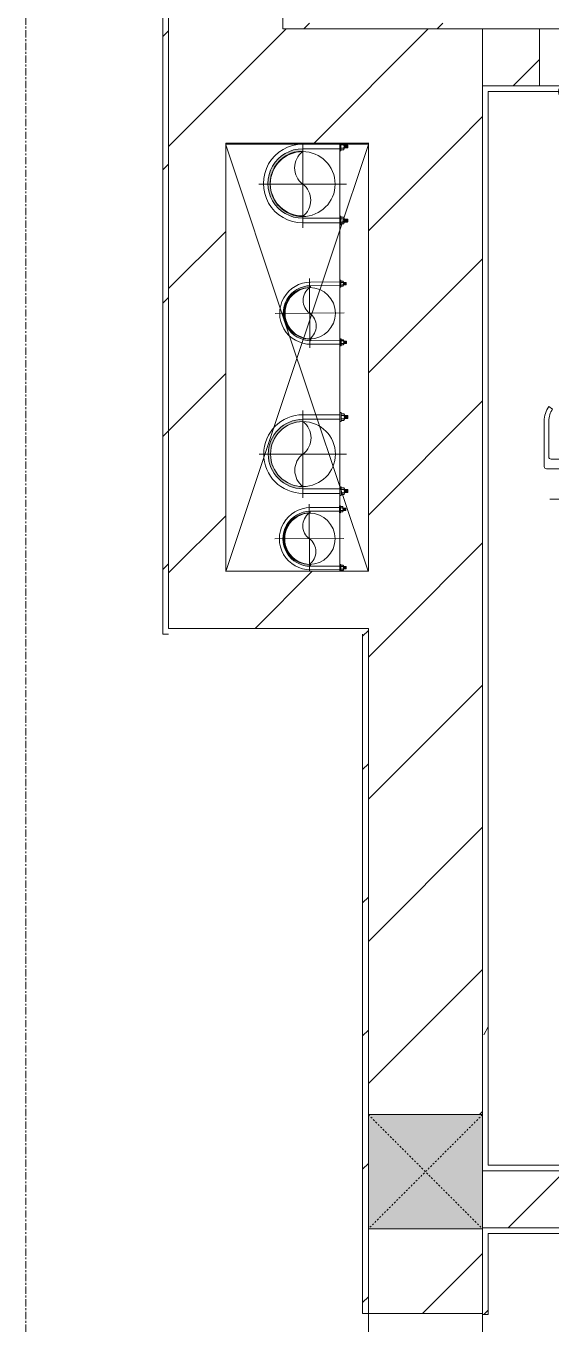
# Model space of a CAD drawing. Header units: millimetres. Extents: x 5356 to 209803, y -16346 to 109894.
# Drawn here: x 118253 to 119173, y 64669 to 66942 of the extents above; entities that cross this region are included whole.
import ezdxf

# ---------------------------------------------------------------- set-up
doc = ezdxf.new("R2010")
doc.units = ezdxf.units.MM
for name, pattern in [('Dash', [6, 3, -3]), ('Grid Line', [22.225, 12.7, -3.175, 3.175, -3.175]), ('IMPORT-CENTER _3_', [10.16, 6.35, -1.27, 1.27, -1.27]), ('NET VAN', [1.06, 0.53, -0.53])]:
    doc.linetypes.add(name, pattern=pattern)
for name, color, linetype, lineweight in [('0-1', 7, 'Continuous', 5), ('0-2', 9, 'Continuous', 9), ('A-DETL-GENF-1', 9, 'Continuous', 9), ('A-DETL-GENF-2', 9, 'NET VAN', 9), ('A-DOOR', 31, 'Continuous', 9), ('A-DOOR-1', 9, 'Continuous', 9), ('A-DOOR-FRAM', 31, 'Continuous', 9), ('A-FLOR-1', 9, 'Continuous', 9), ('A-WALL', 113, 'Continuous', 9), ('A-WALL-1', 253, 'Continuous', 18), ('A-WALL-3', 113, 'Continuous', 18), ('A-WALL-PATT-1', 10, 'Continuous', 9), ('A-WALL-PATT-2', 9, 'Continuous', 9), ('A-WALL-PATT-3', 111, 'Continuous', 9), ('G-IMPT', 8, 'Continuous', 9), ('G-IMPT-2', 8, 'IMPORT-CENTER _3_', 9), ('I-WALL-1', 253, 'Continuous', 18), ('I-WALL-3', 2, 'Continuous', 18), ('M-EQPM', 50, 'Continuous', 9), ('S-COLS', 52, 'Continuous', 9), ('S-COLS-1', 254, 'Continuous', 5), ('S-COLS-4', 52, 'Continuous', 18), ('S-COLS-5', 52, 'Dash', 9), ('S-COLS-HDLN', 52, 'Dash', 9), ('S-GRID-1', 1, 'Grid Line', 9)]:
    doc.layers.add(name, color=color, linetype=linetype, lineweight=lineweight)
pattern_1 = [(45, (0, 0), (-116.67262, 116.67262), [])]
pattern_2 = [(0, (0, 0), (894.08, 223.52), [73.762, -596.798, 73.762, -596.798, -3576.32]), (0, (0, 0), (894.08, 223.52), [-1341.12, 73.762, -1267.358, 73.762, -596.798, -1564.64]), (0, (0, 0), (894.08, 223.52), [-3352.8, 73.762, -373.278, 73.762, -1043.838]), (120, (335.28, 111.76), (-640.614, 662.536), [73.762, -596.798, 73.762, -4173.118]), (120, (335.28, 111.76), (-640.614, 662.536), [-744.322, -596.798, 73.762, -1267.358, -2235.2]), (120, (335.28, 111.76), (-640.614, 662.536), [-2682.24, 73.762, -596.798, 73.762, -1490.878]), (120, (335.28, 111.76), (-640.614, 662.536), [-3426.562, -373.278, 73.762, -1043.838]), (240, (447.04, 558.8), (-253.466, -886.056), [73.762, -596.798, 73.762, -4173.118]), (240, (447.04, 558.8), (-253.466, -886.056), [-744.322, -596.798, 73.762, -1267.358, -2235.2]), (240, (447.04, 558.8), (-253.466, -886.056), [-2682.24, 73.762, -596.798, 73.762, -1490.878]), (240, (447.04, 558.8), (-253.466, -886.056), [-3426.562, -373.278, 73.762, -1043.838])]
pattern_3 = [(45, (0, 0), (-124.4508, 124.4508), [])]

# ---------------------------------------------------------------- blocks, each defined once
blk = doc.blocks.new('NCV_TKTC_KET CAU_rvt-1-TKCS_MB ĐỊNH VỊ MỐC TỌA ĐỘ CÔNG TRÌNH')
at = {"layer": 'A-FLOR-1'}
for p, q in [((118602.6, 66734.9), (118852.5, 66734.9)), ((118602.6, 65986.9), (118602.6, 66734.9))]:
    blk.add_line(p, q, dxfattribs=at)
blk = doc.blocks.new('DOOR_CW_01 CANH MO-PANEL KINH - DIG_02-800x2200-CỬA NHÔM KÍNH-401063-TKCS_MB ĐỊNH VỊ MỐC TỌA ĐỘ CÔNG TRÌNH')
at = {"layer": 'A-DETL-GENF-1'}
for p, q in [((-347, -182), (-347, -62)), ((-347, -62), (-307, -62)), ((-307, -62), (-307, -182)), ((-307, -182), (-347, -182)), ((-347, -196), (-341, -196)), ((-347, -638), (-347, -196)), ((-341, -196), (-341, -182)), ((-341, -182), (-313, -182)), ((-313, -182), (-313, -196)), ((-307, -196), (-313, -196)), ((-307, -196), (-307, -638)), ((-383.9, -611.2), (-377.3, -615.8)), ((-270.1, -611.2), (-276.7, -615.8)), ((-392, -637), (-392, -716.5)), ((-384, -699.5), (-384, -637)), ((-347, -638), (-341, -638)), ((-307, -652), (-347, -652)), ((-347, -652), (-347, -772)), ((-341, -652), (-341, -638)), ((-313, -652), (-341, -652)), ((-307, -638), (-313, -638)), ((-313, -638), (-313, -652)), ((-307, -772), (-307, -652)), ((-270, -699.5), (-270, -637)), ((-262, -637), (-262, -716.5)), ((-349, -703.5), (-380, -703.5)), ((-349, -692.2), (-349, -731.8)), ((-347, -692.2), (-349, -692.2)), ((-347, -692.2), (-347, -731.8)), ((-307, -692.2), (-307, -731.8)), ((-307, -692.2), (-305, -692.2)), ((-305, -692.2), (-305, -731.8)), ((-305, -703.5), (-274, -703.5)), ((-349, -720.5), (-388, -720.5)), ((-305, -720.5), (-266, -720.5)), ((-349, -731.8), (-347, -731.8)), ((-305, -731.8), (-307, -731.8)), ((-347, -772), (-307, -772))]:
    blk.add_line(p, q, dxfattribs=at)
blk.add_circle((-357, -60), 10, dxfattribs=at)
for centre, radius, start, end in [((-357, -60), 714, 268, 0), ((-347, -637), 45, 145, 180), ((-307, -637), 45, 360, 35), ((-347, -637), 37, 145, 180), ((-307, -637), 37, 0, 35), ((-380, -699.5), 4, 180, 270), ((-274, -699.5), 4, 270, 0), ((-388, -716.5), 4, 180, 270), ((-266, -716.5), 4, 270, 0)]:
    blk.add_arc(centre, radius, start, end, dxfattribs=at)
at = {"layer": 'A-DOOR-1'}
for p, q in [((-400, -50), (-400, 50)), ((-400, 50), (-350, 50)), ((-350, 50), (-350, 0)), ((350, 0), (350, 50)), ((350, 50), (400, 50)), ((400, 50), (400, -50)), ((-360, 0), (-360, -50)), ((-350, 0), (-360, 0)), ((360, 0), (350, 0)), ((360, -50), (360, 0)), ((-360, -50), (-400, -50)), ((-357, -50), (-332, -50)), ((400, -50), (360, -50))]:
    blk.add_line(p, q, dxfattribs=at)
blk = doc.blocks.new('NCV_TKTC_TANG 1_rvt-1-TKCS_MB ĐỊNH VỊ MỐC TỌA ĐỘ CÔNG TRÌNH')
at = {"layer": 'A-WALL-PATT-1'}
h = blk.add_hatch(dxfattribs=at)
h.set_pattern_fill('FP_2', color=256, style=0, pattern_type=2)
h.set_pattern_definition(pattern_3)
h.paths.add_polyline_path([(119052.6, 66836.9), (119152.6, 66836.9), (119152.6, 66936.9), (119052.6, 66936.9)])
h.paths.add_polyline_path([(119952.6, 66836.9), (120852.6, 66836.9), (120852.6, 66936.9), (119952.6, 66936.9), (119952.6, 66886.9)])
h = blk.add_hatch(dxfattribs=at)
h.set_pattern_fill('FP_4', color=256, style=0, pattern_type=2)
h.set_pattern_definition(pattern_2)
h.paths.add_polyline_path([(119062.6, 66827), (120852.6, 66827), (120852.6, 66837), (119052.6, 66837), (119052.6, 66827)])
h = blk.add_hatch(dxfattribs=at)
h.set_pattern_fill('FP_4', color=256, style=0, pattern_type=2)
h.set_pattern_definition(pattern_2)
h.paths.add_polyline_path([(119052.6, 64936.9), (119062.6, 64936.9), (119062.6, 66827), (119052.6, 66827), (119052.6, 65513.1)])
h = blk.add_hatch(dxfattribs=at)
h.set_pattern_fill('FP_2', color=256, style=0, pattern_type=2)
h.set_pattern_definition(pattern_3)
h.paths.add_polyline_path([(119052.6, 64836.9), (120852.6, 64836.9), (120852.6, 64936.9), (119052.6, 64936.9)])
h.paths.add_polyline_path([(120952.8, 64836.9), (122752.6, 64836.9), (122752.6, 64936.9), (120952.6, 64936.9), (120952.6, 64836.9)])
h = blk.add_hatch(dxfattribs=at)
h.set_pattern_fill('FP_4', color=256, style=0, pattern_type=2)
h.set_pattern_definition(pattern_2)
h.paths.add_polyline_path([(120347.6, 64936.9), (120842.6, 64936.9), (120842.6, 64946.9), (119062.6, 64946.9), (119062.6, 64936.9), (119742.4, 64936.9)])
at = {"layer": 'A-WALL-PATT-2'}
h = blk.add_hatch(dxfattribs=at)
h.set_pattern_fill('FP_3', color=256, style=0, pattern_type=2)
h.set_pattern_definition(pattern_1)
h.paths.add_polyline_path([(118702.6, 66936.9), (122752.6, 66936.9), (122752.6, 66946.9), (118702.6, 66946.9)])
h = blk.add_hatch(dxfattribs=at)
h.set_pattern_fill('FP_3', color=256, style=0, pattern_type=2)
h.set_pattern_definition(pattern_1)
h.paths.add_polyline_path([(119062.5, 61836.9), (119062.5, 63595.3), (119052.5, 63595.3), (119052.5, 61836.9)])
h.paths.add_polyline_path([(119062.5, 64685.3), (119062.5, 64836.9), (119052.5, 64836.9), (119052.5, 64685.3)])
h = blk.add_hatch(dxfattribs=at)
h.set_pattern_fill('FP_3', color=256, style=0, pattern_type=2)
h.set_pattern_definition(pattern_1)
h.paths.add_polyline_path([(119062.5, 64826.9), (122862.6, 64826.9), (122862.6, 64836.9), (119062.5, 64836.9)])
at = {"layer": 'A-WALL-1'}
for p, q in [((119152.6, 66936.9), (119052.6, 66936.9)), ((119052.6, 66936.9), (119052.6, 66836.9)), ((119052.6, 66836.9), (119152.6, 66836.9)), ((120852.6, 64936.9), (119052.6, 64936.9)), ((119052.6, 64936.9), (119052.6, 64836.9)), ((119052.6, 64836.9), (120852.6, 64836.9))]:
    blk.add_line(p, q, dxfattribs=at)
at = {"layer": 'I-WALL-1'}
for p, q in [((118702.6, 66946.9), (118702.6, 66936.9)), ((118702.6, 66936.9), (119152.6, 66936.9)), ((119152.6, 66837), (119052.6, 66837)), ((119052.6, 66837), (119052.6, 66827)), ((119052.6, 66827), (119052.6, 64936.9)), ((119062.6, 66827), (120842.6, 66827)), ((119062.6, 64946.9), (119062.6, 66827)), ((119052.6, 64936.9), (119062.6, 64936.9)), ((119254.1, 64946.9), (119062.6, 64946.9)), ((119062.6, 64936.9), (120842.6, 64936.9)), ((119062.5, 64836.9), (119052.5, 64836.9)), ((119052.5, 64836.9), (119052.5, 64686.9)), ((120852.6, 64836.9), (119062.5, 64836.9)), ((119062.5, 64685.3), (119062.5, 64826.9)), ((119062.5, 64826.9), (122862.6, 64826.9)), ((119052.5, 64685.3), (119062.5, 64685.3))]:
    blk.add_line(p, q, dxfattribs=at)
at = {"layer": 'A-DOOR-1'}
blk.add_blockref('DOOR_CW_01 CANH MO-PANEL KINH - DIG_02-800x2200-CỬA NHÔM KÍNH-401063-TKCS_MB ĐỊNH VỊ MỐC TỌA ĐỘ CÔNG TRÌNH', (119552.6, 66886.9), dxfattribs=at)
blk = doc.blocks.new('TKTC_XREF_251221_MB TANG 1 - TKTC_XREF_260130_MB TANG 1_dwg_CUM U_DN100-V310-TKCS_MB ĐỊNH VỊ MỐC TỌA ĐỘ CÔNG TRÌNH')
at = {"layer": 'G-IMPT'}
blk.add_hatch(color=256, dxfattribs=at).paths.add_polyline_path([(0, -61), (0, -57), (14.8, -55.1), (28.5, -49.4), (40.3, -40.3), (49.4, -28.5), (55.1, -14.8), (57, 0), (55.1, 14.8), (49.4, 28.5), (40.3, 40.3), (28.5, 49.4), (14.8, 55.1), (0, 57), (0, 61), (15.8, 58.9), (30.5, 52.8), (43.1, 43.1), (52.8, 30.5), (58.9, 15.8), (61, 0), (58.9, -15.8), (52.8, -30.5), (43.1, -43.1), (30.5, -52.8), (15.8, -58.9)])
for p, q in [((-79.1, 66.6), (-79.1, 63.4)), ((-76.6, 66.6), (-76.6, 63.4)), ((-74.6, 66.6), (-74.6, 63.4)), ((-72.7, 69.3), (-72.7, 60.7)), ((-66.9, 67.9), (-71.7, 67.9)), ((-66.9, 62.1), (-71.7, 62.1)), ((-65, 69), (0, 69)), ((-79.1, -63.4), (-79.1, -66.6)), ((-76.6, -63.4), (-76.6, -66.6)), ((-74.6, -63.4), (-74.6, -66.6)), ((-72.7, -60.7), (-72.7, -69.3)), ((-66.9, -62.1), (-71.7, -62.1)), ((-66.9, -67.9), (-71.7, -67.9)), ((-66.9, -72.7), (-66.9, -70.8)), ((-65, -69), (0, -69))]:
    blk.add_line(p, q, dxfattribs=at)
at = {"layer": 'G-IMPT', "flags": 128}
for points in [[(-72.7, 67.6), (-78.1, 67.6), (-78.1, 62.4), (-72.7, 62.4)], [(-71.7, 59.2), (-66.9, 59.2), (-66.9, 70.8), (-71.7, 70.8)], [(-66.9, 70.8), (-66.9, 72.7), (-65, 72.7), (-65, 57.3), (-66.9, 57.3), (-66.9, 59.2)], [(-65, 61), (0, 61), (0, 57)], [(-66.9, -59.2), (-66.9, -57.3), (-65, -57.3), (-65, -72.6)], [(-65, -61), (0, -61), (0, -57)], [(-72.7, -62.4), (-78.1, -62.4), (-78.1, -67.6), (-72.7, -67.6)], [(-71.7, -70.8), (-66.9, -70.8), (-66.9, -59.2), (-71.7, -59.2)]]:
    blk.add_lwpolyline(points, dxfattribs=at)
at = {"layer": 'G-IMPT'}
for centre, radius, start, end in [((-78.1, 66.6), 0.96, 90, 180), ((-78.1, 63.4), 0.96, 180, 270), ((-71.1, 69.3), 1.56, 112.6199, 247.3801), ((-67.9, 65), 4.8, 143.1301, 216.8699), ((-71.1, 60.7), 1.56, 112.6199, 247.3801), ((0, 0), 69, 270, 90), ((0, 0), 61, 270, 90), ((0, 0), 57, 270, 90), ((-78.1, -63.4), 0.96, 90, 180), ((-78.1, -66.6), 0.96, 180, 270), ((-71.1, -60.7), 1.56, 112.6199, 247.3801), ((-67.9, -65), 4.8, 143.1301, 216.8699), ((-71.1, -69.3), 1.56, 112.6199, 247.3801)]:
    blk.add_arc(centre, radius, start, end, dxfattribs=at)
blk = doc.blocks.new('TKTC_XREF_251221_MB TANG 1 - TKTC_XREF_260130_MB TANG 1_dwg_$cc-V311-TKCS_MB ĐỊNH VỊ MỐC TỌA ĐỘ CÔNG TRÌNH')
at = {"layer": 'G-IMPT'}
blk.add_circle((0, 0), 0.5, dxfattribs=at)
for centre, radius, start, end in [((0, 0), 0.5, 90, 270), ((0.188, 0.25), 0.313, 126.8699, 233.1301), ((-0.188, -0.25), 0.313, 306.8699, 53.1301)]:
    blk.add_arc(centre, radius, start, end, dxfattribs=at)
at = {"layer": 'G-IMPT-2'}
for p, q in [((0, -0.633), (0, 0.673)), ((-0.673, 0), (0.673, 0))]:
    blk.add_line(p, q, dxfattribs=at)
blk = doc.blocks.new('TKTC_XREF_251221_MB TANG 1 - TKTC_XREF_260130_MB TANG 1_dwg_$cc-4202122-TKCS_MB ĐỊNH VỊ MỐC TỌA ĐỘ CÔNG TRÌNH')
at = {"layer": 'G-IMPT'}
blk.add_circle((0, 0), 0.5, dxfattribs=at)
for centre, radius, start, end in [((0, 0), 0.5, 90, 270), ((0.188, 0.25), 0.313, 126.8699, 233.1301), ((-0.188, -0.25), 0.313, 306.8699, 53.1301)]:
    blk.add_arc(centre, radius, start, end, dxfattribs=at)
at = {"layer": 'G-IMPT-2'}
for p, q in [((0, -0.673), (0, 0.673)), ((-0.673, 0), (0.673, 0))]:
    blk.add_line(p, q, dxfattribs=at)
blk = doc.blocks.new('TKTC_XREF_251221_MB TANG 1 - TKTC_XREF_260130_MB TANG 1_dwg_CUM U_DN100-4202112-TKCS_MB ĐỊNH VỊ MỐC TỌA ĐỘ CÔNG TRÌNH')
at = {"layer": 'G-IMPT'}
blk.add_hatch(color=256, dxfattribs=at).paths.add_polyline_path([(0, 61), (0, 57), (14.8, 55.1), (28.5, 49.4), (40.3, 40.3), (49.4, 28.5), (55.1, 14.8), (57, 0), (55.1, -14.8), (49.4, -28.5), (40.3, -40.3), (28.5, -49.4), (14.8, -55.1), (0, -57), (0, -61), (15.8, -58.9), (30.5, -52.8), (43.1, -43.1), (52.8, -30.5), (58.9, -15.8), (61, 0), (58.9, 15.8), (52.8, 30.5), (43.1, 43.1), (30.5, 52.8), (15.8, 58.9)])
for p, q in [((-72.7, 69.3), (-72.7, 60.7)), ((-65, 69), (0, 69)), ((-79.1, 66.6), (-79.1, 63.4)), ((-76.6, 66.6), (-76.6, 63.4)), ((-74.6, 66.6), (-74.6, 63.4)), ((-66.9, 67.9), (-71.7, 67.9)), ((-66.9, 62.1), (-71.7, 62.1)), ((-79.1, -63.4), (-79.1, -66.6)), ((-76.6, -63.4), (-76.6, -66.6)), ((-74.6, -63.4), (-74.6, -66.6)), ((-72.7, -60.7), (-72.7, -69.3)), ((-66.9, -62.1), (-71.7, -62.1)), ((-66.9, -67.9), (-71.7, -67.9)), ((-65, -69), (0, -69))]:
    blk.add_line(p, q, dxfattribs=at)
at = {"layer": 'G-IMPT', "flags": 128}
for points in [[(-71.7, 59.2), (-66.9, 59.2), (-66.9, 70.8), (-71.7, 70.8)], [(-66.9, 70.8), (-66.9, 72.7), (-65, 72.7), (-65, 57.3), (-66.9, 57.3), (-66.9, 59.2)], [(-72.7, 67.6), (-78.1, 67.6), (-78.1, 62.4), (-72.7, 62.4)], [(-65, 61), (0, 61), (0, 57)], [(-72.7, -62.4), (-78.1, -62.4), (-78.1, -67.6), (-72.7, -67.6)], [(-71.7, -70.8), (-66.9, -70.8), (-66.9, -59.2), (-71.7, -59.2)], [(-66.9, -59.2), (-66.9, -57.3), (-65, -57.3), (-65, -72.7), (-66.9, -72.7), (-66.9, -70.8)], [(-65, -61), (0, -61), (0, -57)]]:
    blk.add_lwpolyline(points, dxfattribs=at)
at = {"layer": 'G-IMPT'}
for centre, radius, start, end in [((-71.1, 69.3), 1.56, 112.6199, 247.3801), ((0, 0), 69, 270, 90), ((-78.1, 66.6), 0.96, 90, 180), ((-78.1, 63.4), 0.96, 180, 270), ((-67.9, 65), 4.8, 143.1301, 216.8699), ((-71.1, 60.7), 1.56, 112.6199, 247.3801), ((0, 0), 61, 270, 90), ((0, 0), 57, 270, 90), ((-78.1, -63.4), 0.96, 90, 180), ((-78.1, -66.6), 0.96, 180, 270), ((-71.1, -60.7), 1.56, 112.6199, 247.3801), ((-67.9, -65), 4.8, 143.1301, 216.8699), ((-71.1, -69.3), 1.56, 112.6199, 247.3801)]:
    blk.add_arc(centre, radius, start, end, dxfattribs=at)
blk = doc.blocks.new('TKTC_XREF_251221_MB TANG 1 - TKTC_XREF_260130_MB TANG 1_dwg_CUM U_DN100-V312-TKCS_MB ĐỊNH VỊ MỐC TỌA ĐỘ CÔNG TRÌNH')
at = {"layer": 'G-IMPT'}
blk.add_hatch(color=256, dxfattribs=at).paths.add_polyline_path([(0, 61), (0, 57), (14.8, 55.1), (28.5, 49.4), (40.3, 40.3), (49.4, 28.5), (55.1, 14.8), (57, 0), (55.1, -14.8), (49.4, -28.5), (40.3, -40.3), (28.5, -49.4), (14.8, -55.1), (0, -57), (0, -61), (15.8, -58.9), (30.5, -52.8), (43.1, -43.1), (52.8, -30.5), (58.9, -15.8), (61, 0), (58.9, 15.8), (52.8, 30.5), (43.1, 43.1), (30.5, 52.8), (15.8, 58.9)])
for p, q in [((-72.7, 69.3), (-72.7, 60.7)), ((-65, 69), (0, 69)), ((-79.1, 66.6), (-79.1, 63.4)), ((-76.6, 66.6), (-76.6, 63.4)), ((-74.6, 66.6), (-74.6, 63.4)), ((-66.9, 67.9), (-71.7, 67.9)), ((-66.9, 62.1), (-71.7, 62.1)), ((-79.1, -63.4), (-79.1, -66.6)), ((-76.6, -63.4), (-76.6, -66.6)), ((-74.6, -63.4), (-74.6, -66.6)), ((-72.7, -60.7), (-72.7, -69.3)), ((-66.9, -62.1), (-71.7, -62.1)), ((-66.9, -67.9), (-71.7, -67.9)), ((-65, -69), (0, -69))]:
    blk.add_line(p, q, dxfattribs=at)
at = {"layer": 'G-IMPT', "flags": 128}
for points in [[(-71.7, 59.2), (-66.9, 59.2), (-66.9, 70.8), (-71.7, 70.8)], [(-66.9, 70.8), (-66.9, 72.7), (-65, 72.7), (-65, 57.3), (-66.9, 57.3), (-66.9, 59.2)], [(-72.7, 67.6), (-78.1, 67.6), (-78.1, 62.4), (-72.7, 62.4)], [(-65, 61), (0, 61), (0, 57)], [(-72.7, -62.4), (-78.1, -62.4), (-78.1, -67.6), (-72.7, -67.6)], [(-71.7, -70.8), (-66.9, -70.8), (-66.9, -59.2), (-71.7, -59.2)], [(-66.9, -59.2), (-66.9, -57.3), (-65, -57.3), (-65, -71)], [(-65, -61), (0, -61), (0, -57)]]:
    blk.add_lwpolyline(points, dxfattribs=at)
at = {"layer": 'G-IMPT'}
for centre, radius, start, end in [((-71.1, 69.3), 1.56, 112.6199, 247.3801), ((0, 0), 69, 270, 90), ((-78.1, 66.6), 0.96, 90, 180), ((-78.1, 63.4), 0.96, 180, 270), ((-67.9, 65), 4.8, 143.1301, 216.8699), ((-71.1, 60.7), 1.56, 112.6199, 247.3801), ((0, 0), 61, 270, 90), ((0, 0), 57, 270, 90), ((-78.1, -63.4), 0.96, 90, 180), ((-78.1, -66.6), 0.96, 180, 270), ((-71.1, -60.7), 1.56, 112.6199, 247.3801), ((-67.9, -65), 4.8, 143.1301, 216.8699), ((-71.1, -69.3), 1.56, 112.6199, 247.3801)]:
    blk.add_arc(centre, radius, start, end, dxfattribs=at)
blk = doc.blocks.new('TKTC_XREF_251221_MB TANG 1 - TKTC_XREF_260130_MB TANG 1_dwg_$cc-V313-TKCS_MB ĐỊNH VỊ MỐC TỌA ĐỘ CÔNG TRÌNH')
at = {"layer": 'G-IMPT'}
blk.add_circle((0, 0), 0.5, dxfattribs=at)
for centre, radius, start, end in [((0, 0), 0.5, 90, 270), ((0.188, 0.25), 0.313, 126.8699, 233.1301), ((-0.188, -0.25), 0.313, 306.8699, 53.1301)]:
    blk.add_arc(centre, radius, start, end, dxfattribs=at)
at = {"layer": 'G-IMPT-2'}
for p, q in [((0, -0.673), (0, 0.631)), ((-0.673, 0), (0.673, 0))]:
    blk.add_line(p, q, dxfattribs=at)
blk = doc.blocks.new('TKTC_XREF_251221_MB TANG 1 - TKTC_XREF_260130_MB TANG 1_dwg_CUM U_DN100-4202115-TKCS_MB ĐỊNH VỊ MỐC TỌA ĐỘ CÔNG TRÌNH')
at = {"layer": 'G-IMPT'}
blk.add_hatch(color=256, dxfattribs=at).paths.add_polyline_path([(0, -61), (0, -57), (14.8, -55.1), (28.5, -49.4), (40.3, -40.3), (49.4, -28.5), (55.1, -14.8), (57, 0), (55.1, 14.8), (49.4, 28.5), (40.3, 40.3), (28.5, 49.4), (14.8, 55.1), (0, 57), (0, 61), (15.8, 58.9), (35.6, 48.9), (43.1, 43.1), (52.8, 30.5), (58.9, 15.8), (61, 0), (58.9, -15.8), (52.8, -30.5), (43.1, -43.1), (30.5, -52.8), (15.8, -58.9)])
for p, q in [((-79.1, 66.6), (-79.1, 63.4)), ((-76.6, 66.6), (-76.6, 63.4)), ((-74.6, 66.6), (-74.6, 63.4)), ((-72.7, 69.3), (-72.7, 60.7)), ((-66.9, 67.9), (-71.7, 67.9)), ((-66.9, 62.1), (-71.7, 62.1)), ((-65, 69), (0, 69)), ((-79.1, -63.4), (-79.1, -66.6)), ((-76.6, -63.4), (-76.6, -66.6)), ((-74.6, -63.4), (-74.6, -66.6)), ((-72.7, -60.7), (-72.7, -69.3)), ((-66.9, -62.1), (-71.7, -62.1)), ((-66.9, -67.9), (-71.7, -67.9)), ((-65, -69), (0, -69))]:
    blk.add_line(p, q, dxfattribs=at)
at = {"layer": 'G-IMPT', "flags": 128}
for points in [[(-72.7, 67.6), (-78.1, 67.6), (-78.1, 62.4), (-72.7, 62.4)], [(-71.7, 59.2), (-66.9, 59.2), (-66.9, 70.8), (-71.7, 70.8)], [(-66.9, 70.8), (-66.9, 72.7), (-65, 72.7), (-65, 57.3), (-66.9, 57.3), (-66.9, 59.2)], [(-65, 61), (0, 61), (0, 57)], [(-66.9, -59.2), (-66.9, -57.3), (-65, -57.3), (-65, -72.7), (-66.9, -72.7), (-66.9, -70.8)], [(-65, -61), (0, -61), (0, -57)], [(-72.7, -62.4), (-78.1, -62.4), (-78.1, -67.6), (-72.7, -67.6)], [(-71.7, -70.8), (-66.9, -70.8), (-66.9, -59.2), (-71.7, -59.2)]]:
    blk.add_lwpolyline(points, dxfattribs=at)
at = {"layer": 'G-IMPT'}
for centre, radius, start, end in [((-78.1, 66.6), 0.96, 90, 180), ((-78.1, 63.4), 0.96, 180, 270), ((-71.1, 69.3), 1.56, 112.6199, 247.3801), ((-67.9, 65), 4.8, 143.1301, 216.8699), ((-71.1, 60.7), 1.56, 112.6199, 247.3801), ((0, 0), 69, 270, 90), ((0, 0), 61, 270, 90), ((0, 0), 57, 270, 90), ((-78.1, -63.4), 0.96, 90, 180), ((-78.1, -66.6), 0.96, 180, 270), ((-71.1, -60.7), 1.56, 112.6199, 247.3801), ((-67.9, -65), 4.8, 143.1301, 216.8699), ((-71.1, -69.3), 1.56, 112.6199, 247.3801)]:
    blk.add_arc(centre, radius, start, end, dxfattribs=at)
blk = doc.blocks.new('TKTC_XREF_251221_MB TANG 1 - TKTC_XREF_260130_MB TANG 1_dwg_$cc-4202118-TKCS_MB ĐỊNH VỊ MỐC TỌA ĐỘ CÔNG TRÌNH')
at = {"layer": 'G-IMPT'}
blk.add_circle((0, 0), 0.5, dxfattribs=at)
for centre, radius, start, end in [((0, 0), 0.5, 90, 270), ((0.188, 0.25), 0.313, 126.8699, 233.1301), ((-0.188, -0.25), 0.313, 306.8699, 53.1301)]:
    blk.add_arc(centre, radius, start, end, dxfattribs=at)
at = {"layer": 'G-IMPT-2'}
for p, q in [((0, -0.673), (0, 0.673)), ((-0.673, 0), (0.673, 0))]:
    blk.add_line(p, q, dxfattribs=at)
blk = doc.blocks.new('TKTC_XREF_251221_MB TANG 1 - TKTC_XREF_260130_MB TANG 1_dwg-4202109-TKCS_MB ĐỊNH VỊ MỐC TỌA ĐỘ CÔNG TRÌNH')
at = {"layer": 'G-IMPT'}
for p, q in [((-84349, -335359.7), (-84349, -334609.7)), ((-84299.2, -334609.6), (-84299.2, -335359.7))]:
    blk.add_line(p, q, dxfattribs=at)
for name, p, xscale, yscale, zscale, rotation in [('TKTC_XREF_251221_MB TANG 1 - TKTC_XREF_260130_MB TANG 1_dwg_$cc-V313-TKCS_MB ĐỊNH VỊ MỐC TỌA ĐỘ CÔNG TRÌNH', (-84414.3, -334681.5), 113.7150000000091, 113.7150000000091, 113.7150000000091, 359.9990086636432), ('TKTC_XREF_251221_MB TANG 1 - TKTC_XREF_260130_MB TANG 1_dwg_CUM U_DN100-V312-TKCS_MB ĐỊNH VỊ MỐC TỌA ĐỘ CÔNG TRÌNH', (-84414.3, -334680.6), 0.9975000000000005, 0.9975000000000005, 0.9975000000000005, 180.000991338195), ('TKTC_XREF_251221_MB TANG 1 - TKTC_XREF_260130_MB TANG 1_dwg_$cc-4202118-TKCS_MB ĐỊNH VỊ MỐC TỌA ĐỘ CÔNG TRÌNH', (-84402, -334907.7), 90.00000000005107, 90.00000000005107, 90.00000000005107, 0.3740267799372842), ('TKTC_XREF_251221_MB TANG 1 - TKTC_XREF_260130_MB TANG 1_dwg_CUM U_DN100-4202112-TKCS_MB ĐỊNH VỊ MỐC TỌA ĐỘ CÔNG TRÌNH', (-84413.8, -335154.4), 0.9974999999999965, 0.9974999999999965, 0.9974999999999965, 180.0009913385626), ('TKTC_XREF_251221_MB TANG 1 - TKTC_XREF_260130_MB TANG 1_dwg_$cc-V311-TKCS_MB ĐỊNH VỊ MỐC TỌA ĐỘ CÔNG TRÌNH', (-84402.6, -335302.7), 90.00000000005107, 90.00000000005107, 90.00000000005107, 0.3740267799372842)]:
    blk.add_blockref(name, p, dxfattribs=dict(xscale=xscale, yscale=yscale, zscale=zscale, rotation=rotation))
at = {"extrusion": (0, 0, -1)}
for name, p, xscale, yscale, zscale, rotation in [('TKTC_XREF_251221_MB TANG 1 - TKTC_XREF_260130_MB TANG 1_dwg_CUM U_DN100-4202115-TKCS_MB ĐỊNH VỊ MỐC TỌA ĐỘ CÔNG TRÌNH', (84400.1, -334907.7), 0.7894736842105242, 0.7894736842105242, -0.7894736842105242, 359.6259732184666), ('TKTC_XREF_251221_MB TANG 1 - TKTC_XREF_260130_MB TANG 1_dwg_$cc-4202122-TKCS_MB ĐỊNH VỊ MỐC TỌA ĐỘ CÔNG TRÌNH', (84413.8, -335154.4), 113.7150000000092, 113.7150000000092, -113.7150000000092, 179.9990086636432), ('TKTC_XREF_251221_MB TANG 1 - TKTC_XREF_260130_MB TANG 1_dwg_CUM U_DN100-V310-TKCS_MB ĐỊNH VỊ MỐC TỌA ĐỘ CÔNG TRÌNH', (84400.7, -335302.7), 0.7894736842105242, 0.7894736842105242, -0.7894736842105242, 359.6259732184666)]:
    blk.add_blockref(name, p, dxfattribs=dict(at, xscale=xscale, yscale=yscale, zscale=zscale, rotation=rotation))
blk = doc.blocks.new('TKTC_XREF_251221_MB TANG 1 - TKTC_XREF_251221_MB TANG 1-2038492-TKCS_MB ĐỊNH VỊ MỐC TỌA ĐỘ CÔNG TRÌNH')
blk.add_blockref('TKTC_XREF_251221_MB TANG 1 - TKTC_XREF_260130_MB TANG 1_dwg-4202109-TKCS_MB ĐỊNH VỊ MỐC TỌA ĐỘ CÔNG TRÌNH', (169499.1, 384109.7))
blk = doc.blocks.new('FD_05 - FD_05-1000x2200mm-835433-TKCS_MB ĐỊNH VỊ MỐC TỌA ĐỘ CÔNG TRÌNH')
at = {"layer": 'A-DETL-GENF-2'}
for p, q in [((510, -100), (470, -100)), ((470, -100), (470, -1120)), ((510, -1120), (510, -100)), ((470, -1120), (510, -1120))]:
    blk.add_line(p, q, dxfattribs=at)
blk.add_arc((510, -100), 1020, 180, 267.7525, dxfattribs=at)
at = {"layer": 'A-DOOR-FRAM'}
for p, q in [((-545, 100), (-500, 100)), ((-545, -100), (-545, 100)), ((-500, 100), (-500, -60)), ((500, 100), (545, 100)), ((500, -60), (500, 100)), ((545, 100), (545, -100)), ((-500, -60), (-510, -60)), ((-510, -60), (-510, -100)), ((510, -60), (500, -60)), ((510, -100), (510, -60)), ((-510, -100), (-545, -100)), ((545, -100), (510, -100))]:
    blk.add_line(p, q, dxfattribs=at)
blk = doc.blocks.new('G1_SOF - BO TRU - 200x200-3051103-TKCS_MB ĐỊNH VỊ MỐC TỌA ĐỘ CÔNG TRÌNH')
at = {"layer": 'S-COLS-HDLN'}
for p, q in [((-100, -100), (100, 100)), ((100, -100), (-100, 100))]:
    blk.add_line(p, q, dxfattribs=at)

msp = doc.modelspace()

# ---------------------------------------------------------------- hatches: boundary and pattern name
at = {"layer": 'A-WALL-PATT-3'}
h = msp.add_hatch(dxfattribs=at)
h.set_pattern_fill('FP_8', color=256, style=0, pattern_type=2)
h.set_pattern_definition(pattern_1)
h.paths.add_polyline_path([(118502.5, 65876.9), (118502.5, 70046.9), (118492.5, 70046.9), (118492.5, 65876.9)])
h = msp.add_hatch(dxfattribs=at)
h.set_pattern_fill('FP_1', color=256, style=0, pattern_type=2)
h.set_pattern_definition(pattern_3)
h.paths.add_polyline_path([(118702.6, 66936.9), (118702.6, 69836.9), (118502.6, 69836.9), (118502.6, 66936.9), (118531.9, 66936.9)])
h = msp.add_hatch(dxfattribs=at)
h.set_pattern_fill('FP_1', color=256, style=0, pattern_type=2)
h.set_pattern_definition(pattern_3)
h.paths.add_polyline_path([(118531.9, 66736.9), (119052.5, 66736.9), (119052.5, 66936.9), (118502.6, 66936.9), (118502.6, 66736.9)])
h = msp.add_hatch(dxfattribs=at)
h.set_pattern_fill('FP_1', color=256, style=0, pattern_type=2)
h.set_pattern_definition(pattern_3)
h.paths.add_polyline_path([(118531.9, 65986.9), (118602.5, 65986.9), (118602.5, 66736.9), (118502.5, 66736.9), (118502.5, 65986.9)])
h = msp.add_hatch(dxfattribs=at)
h.set_pattern_fill('FP_1', color=256, style=0, pattern_type=2)
h.set_pattern_definition(pattern_3)
h.paths.add_polyline_path([(118852.5, 65886.9), (119052.5, 65886.9), (119052.5, 66736.9), (118852.5, 66736.9), (118852.5, 65986.9)])
h = msp.add_hatch(dxfattribs=at)
h.set_pattern_fill('FP_1', color=256, style=0, pattern_type=2)
h.set_pattern_definition(pattern_3)
h.paths.add_polyline_path([(118531.9, 65886.9), (118852.5, 65886.9), (118852.5, 65986.9), (118502.5, 65986.9), (118502.5, 65886.9)])
h = msp.add_hatch(dxfattribs=at)
h.set_pattern_fill('FP_8', color=256, style=0, pattern_type=2)
h.set_pattern_definition(pattern_1)
h.paths.add_polyline_path([(118842.5, 61836.9), (118852.5, 61836.9), (118852.5, 63596.9), (118842.5, 63594.7), (118842.5, 61846.9)])
h.paths.add_polyline_path([(118852.5, 64686.9), (118852.5, 65886.9), (118842.5, 65886.9), (118842.5, 64686.9)])
h = msp.add_hatch(dxfattribs=at)
h.set_pattern_fill('FP_1', color=256, style=0, pattern_type=2)
h.set_pattern_definition(pattern_3)
h.paths.add_polyline_path([(118852.5, 61836.9), (119052.5, 61836.9), (119052.5, 63596.9), (118852.5, 63596.9), (118852.5, 62554.4)])
h.paths.add_polyline_path([(119012.5, 64686.9), (119052.5, 64686.9), (119052.5, 64835.3), (118852.5, 64835.3), (118852.5, 64686.9)])
h.paths.add_polyline_path([(119052.5, 65035.3), (119052.5, 65886.9), (118852.5, 65886.9), (118852.5, 65035.3)])
at = {"layer": 'S-COLS-1'}
msp.add_hatch(color=256, dxfattribs=at).paths.add_polyline_path([(118852.5, 64835.3), (119052.5, 64835.3), (119052.5, 65035.3), (118852.5, 65035.3)])

# ---------------------------------------------------------------- linework, layer by layer
at = {"layer": '0-2'}
for p, q in [((118705.1, 66426.9), (118602.5, 66734)), ((118739.3, 66395.6), (118852.5, 66734.5)), ((118852, 65986.9), (118705.8, 66424.7)), ((118602.8, 65986.8), (118738.4, 66392.8)), ((118738.4, 66392.8), (118739.3, 66395.6))]:
    msp.add_line(p, q, dxfattribs=at)
at = {"layer": 'A-WALL'}
for p, q in [((118852.5, 65035.3), (118852.5, 65886.9)), ((118852.5, 65035.3), (119052.5, 65035.3)), ((118852.5, 64835.3), (118852.5, 64686.9)), ((119052.5, 64835.3), (118852.5, 64835.3))]:
    msp.add_line(p, q, dxfattribs=at)
at = {"layer": 'A-WALL-3'}
for p, q in [((118502.6, 69836.9), (118502.6, 66736.9)), ((118702.6, 66936.9), (118702.6, 69836.9)), ((119052.5, 66936.9), (118702.6, 66936.9)), ((119052.5, 65035.3), (119052.5, 66936.9)), ((118602.5, 65986.9), (118602.5, 66736.9)), ((118602.5, 66736.9), (118852.5, 66736.9)), ((118852.5, 66736.9), (118852.5, 65986.9)), ((118852.5, 65986.9), (118602.5, 65986.9)), ((118502.5, 65886.9), (118842.5, 65886.9)), ((119052.5, 64686.9), (119052.5, 64835.3))]:
    msp.add_line(p, q, dxfattribs=at)
at = {"layer": 'I-WALL-3'}
for p, q in [((118492.5, 70046.9), (118492.5, 65876.9)), ((118502.5, 65886.9), (118502.5, 69836.9)), ((118852.5, 65886.9), (118842.5, 65886.9)), ((118492.5, 65876.9), (118502.5, 65876.9)), ((118842.5, 65876.9), (118842.5, 64686.9)), ((118852.5, 64835.3), (118852.5, 65035.3)), ((118842.5, 64686.9), (118852.5, 64686.9))]:
    msp.add_line(p, q, dxfattribs=at)
at = {"layer": 'S-COLS'}
for p, q in [((119052.5, 65035.3), (118852.5, 65035.3)), ((118852.5, 64835.3), (119052.5, 64835.3))]:
    msp.add_line(p, q, dxfattribs=at)
at = {"layer": 'S-COLS-4'}
for p, q in [((118852.5, 65035.3), (118852.5, 64835.3)), ((119052.5, 64835.3), (119052.5, 65035.3))]:
    msp.add_line(p, q, dxfattribs=at)
at = {"layer": 'S-GRID-1'}
msp.add_line((118252.6, 20960.6), (118252.6, 80482.7), dxfattribs=at)

# ---------------------------------------------------------------- block references
at = {"layer": '0-1'}
for name in ['NCV_TKTC_KET CAU_rvt-1-TKCS_MB ĐỊNH VỊ MỐC TỌA ĐỘ CÔNG TRÌNH', 'NCV_TKTC_TANG 1_rvt-1-TKCS_MB ĐỊNH VỊ MỐC TỌA ĐỘ CÔNG TRÌNH']:
    msp.add_blockref(name, (0, 0), dxfattribs=at)
at = {"layer": 'A-DOOR', "rotation": 90.0000000000001}
msp.add_blockref('FD_05 - FD_05-1000x2200mm-835433-TKCS_MB ĐỊNH VỊ MỐC TỌA ĐỘ CÔNG TRÌNH', (118952.5, 64141.9), dxfattribs=at)
at = {"layer": 'M-EQPM'}
msp.add_blockref('TKTC_XREF_251221_MB TANG 1 - TKTC_XREF_251221_MB TANG 1-2038492-TKCS_MB ĐỊNH VỊ MỐC TỌA ĐỘ CÔNG TRÌNH', (33652.6, 17236.9), dxfattribs=at)
at = {"layer": 'S-COLS-5', "rotation": 180}
msp.add_blockref('G1_SOF - BO TRU - 200x200-3051103-TKCS_MB ĐỊNH VỊ MỐC TỌA ĐỘ CÔNG TRÌNH', (118952.5, 64935.3), dxfattribs=at)

doc.saveas('drawing.dxf')
